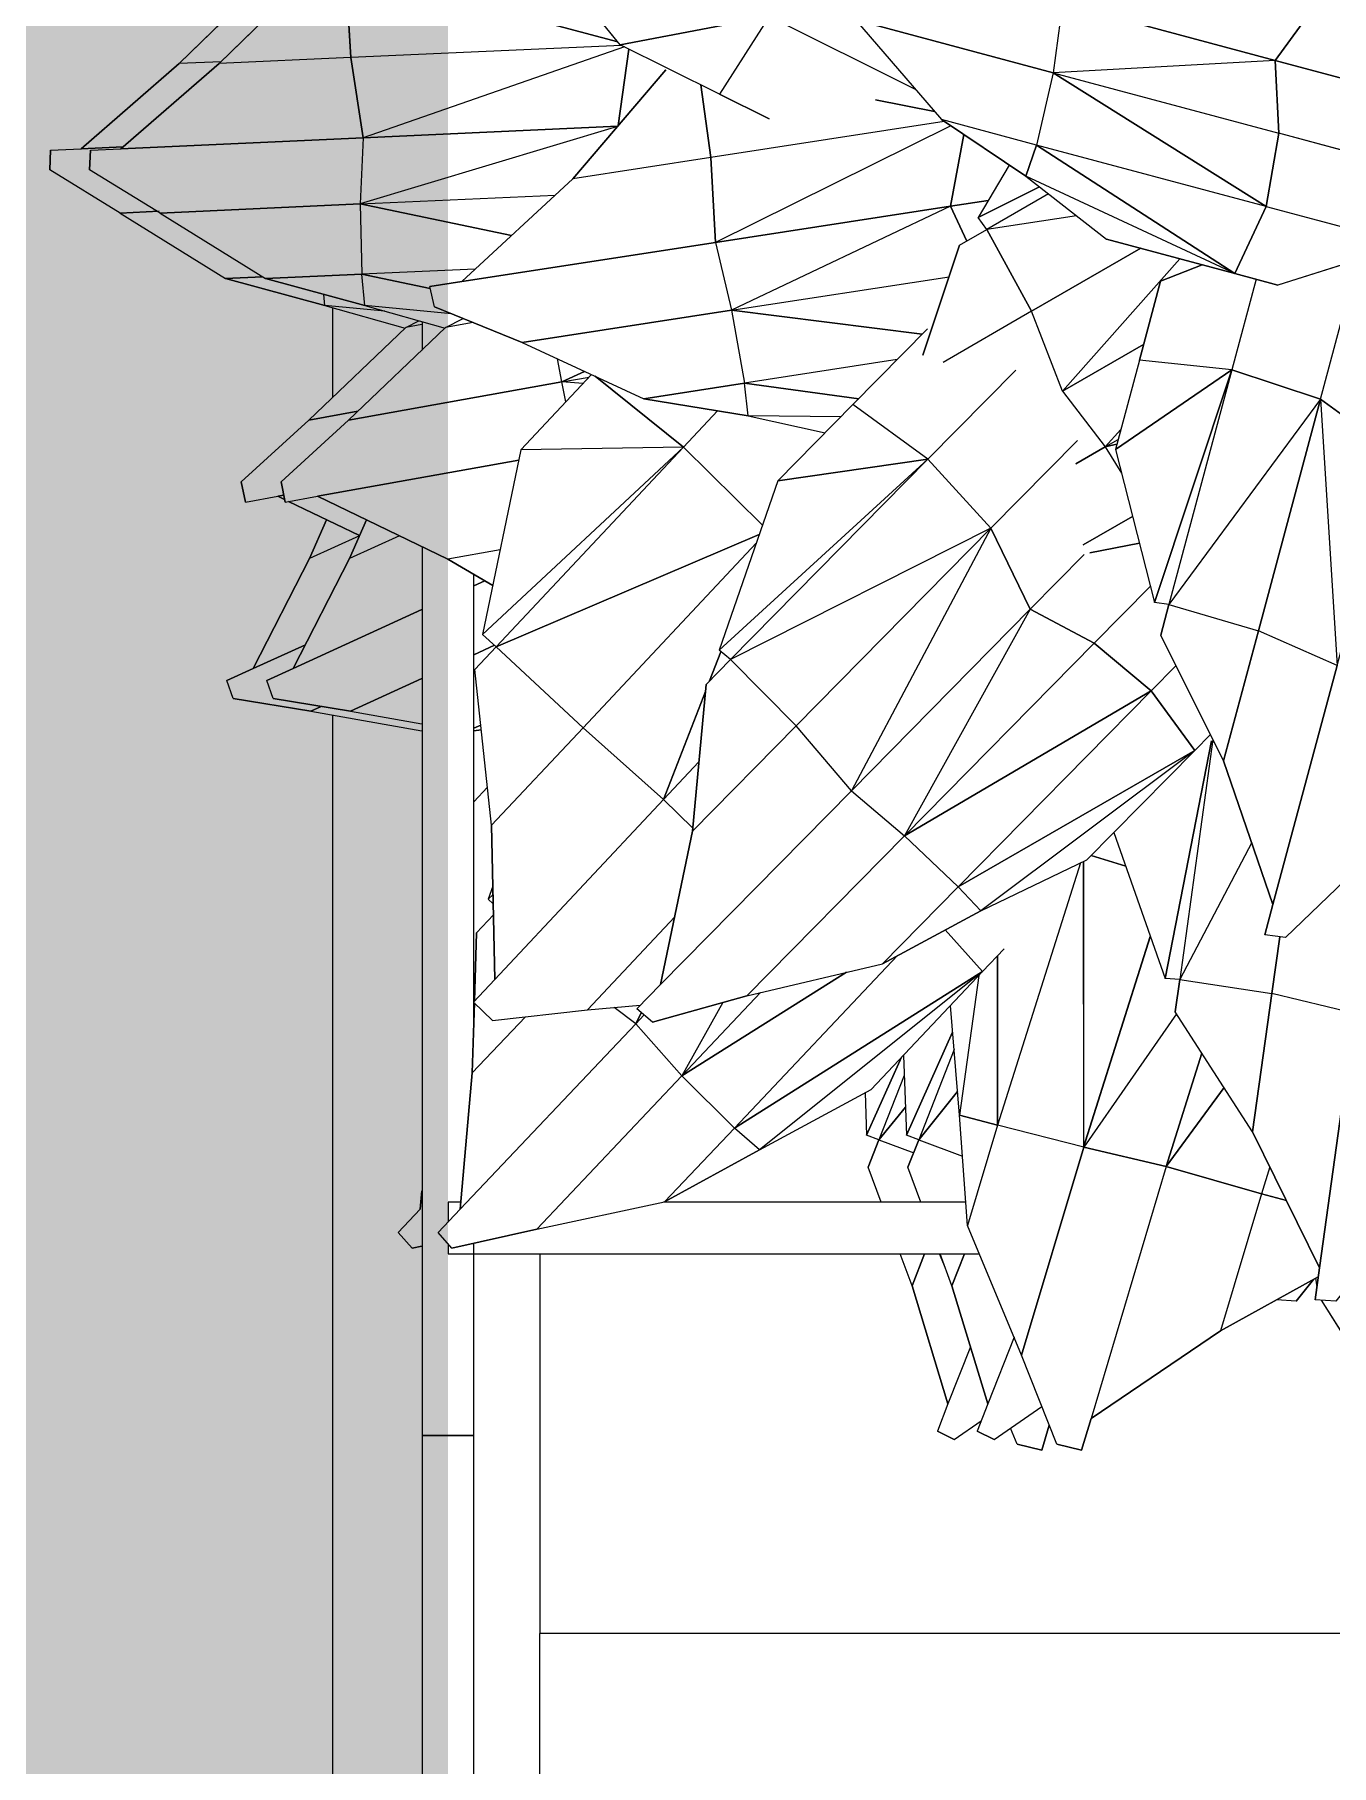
# Model space of a CAD drawing. Header units: inches. Extents: x 1 to 4284, y -575 to 745.
# Drawn here: x 1565.28 to 1577.79, y 167.71 to 184.41 of the extents above; entities that cross this region are included whole.
import ezdxf

# ---------------------------------------------------------------- set-up
doc = ezdxf.new("R2010")
doc.units = ezdxf.units.IN
doc.header["$MEASUREMENT"] = 0
for name, color, linetype, lineweight in [('8603 Westwood - 2nd Floor - suite 200 230_dwg', 8, 'Continuous', 9), ('A-DETL-GENF', 92, 'Continuous', 9), ('A-GLAZ-CURT', 52, 'Continuous', 9), ('A-GLAZ-EXST', 7, 'Continuous', 9), ('A-GLAZ-SILL-EXST', 7, 'Continuous', 9), ('I-WALL', 2, 'Continuous', 13), ('Plant-hosta', 7, 'Continuous', 9), ('Q-CASE', 31, 'Continuous', 9)]:
    doc.layers.add(name, color=color, linetype=linetype, lineweight=lineweight)

# ---------------------------------------------------------------- blocks, each defined once
blk = doc.blocks.new('8603 Westwood - 2nd Floor - suite 200 230_dwg-2280265-New Construction - Tel_Data_Elec Plan')
at = {"layer": 'A-GLAZ-EXST'}
blk.add_line((81.537, 715.862), (81.537, 743.953), dxfattribs=at)
at = {"layer": 'A-GLAZ-SILL-EXST'}
for p, q in [((79.537, 756.741), (79.537, 755.876)), ((79.537, 752.812), (79.537, 715.862))]:
    blk.add_line(p, q, dxfattribs=at)
blk = doc.blocks.new('BENCH _ PLANTER - BENCH _ PLANTER-2440482-New Construction - Tel_Data_Elec Plan')
at = {"layer": 'Q-CASE', "lineweight": 13}
for p, q in [((-600.528, 172.65), (-600.528, 168.989)), ((-600.528, 168.989), (-590.233, 168.989))]:
    blk.add_line(p, q, dxfattribs=at)
blk = doc.blocks.new('Untitled_dwg-V32-New Construction - Tel_Data_Elec Plan')
at = {"layer": 'Plant-hosta'}
for p, q in [((-4.584, 11.877), (-4.646, 11.72)), ((-4.584, 11.877), (-4.345, 11.933)), ((-4.345, 11.933), (-4.273, 11.692)), ((-1.649, 10.487), (-0.688, 12.014)), ((-5.189, 11.83), (-5.352, 11.749)), ((-5.25, 11.488), (-5.352, 11.749)), ((-5.189, 11.83), (-4.929, 11.651)), ((-5.25, 11.488), (-5.596, 10.349)), ((-5.596, 10.349), (-5.25, 11.488)), ((-5.033, 10.937), (-5.25, 11.488)), ((-1.892, 10.495), (-2.082, 10.484)), ((-1.892, 10.495), (-1.725, 10.288)), ((-1.705, 10.276), (-1.692, 10.359)), ((-1.705, 10.276), (-1.692, 10.359)), ((-5.596, 10.349), (-5.71, 10.041)), ((-5.596, 10.349), (-5.71, 10.041)), ((-5.596, 10.349), (-5.476, 10.041)), ((-5.476, 10.041), (-5.596, 10.349)), ((-5.284, 10.154), (-5.331, 10.041)), ((-5.284, 10.154), (-5.331, 10.041)), ((-10.419, 9.986), (-10.553, 9.835)), ((-10.419, 9.986), (-10.324, 9.965)), ((-10.34, 9.61), (-10.553, 9.835)), ((-10.34, 9.61), (-10.324, 9.431)), ((-10.324, 9.431), (-10.34, 9.61)), ((-5.895, 9.541), (-6.02, 9.203)), ((-5.895, 9.541), (-6.02, 9.203)), ((-5.916, 8.939), (-6.02, 9.203)), ((-5.916, 8.939), (-5.581, 9.064)), ((-6.05, 8.485), (-6.035, 8.894)), ((-5.916, 8.939), (-6.035, 8.894)), ((-5.916, 8.939), (-6.035, 8.894)), ((-5.697, 8.143), (-6.035, 8.894)), ((-5.661, 8.624), (-5.916, 8.939)), ((-5.673, 8.318), (-5.916, 8.939)), ((-5.916, 8.939), (-5.661, 8.624)), ((-5.673, 8.318), (-5.916, 8.939)), ((-9.824, 5.678), (-9.693, 5.539)), ((-9.693, 5.539), (-9.824, 5.678)), ((-11.397, 4.805), (-10.324, 4.993)), ((-11.397, 4.805), (-10.324, 4.993)), ((-12.145, 4.682), (-12.205, 4.51)), ((-12.145, 4.682), (-11.397, 4.805)), ((-11.397, 4.805), (-11.295, 4.759)), ((-11.295, 4.759), (-11.397, 4.805)), ((-11.951, 4.394), (-12.205, 4.51)), ((-11.951, 4.394), (-11.408, 3.333)), ((-11.449, 4.164), (-11.951, 4.394)), ((-11.408, 3.333), (-11.951, 4.394)), ((-11.244, 2.958), (-11.408, 3.333)), ((-10.928, 3.113), (-11.408, 3.333)), ((-11.611, 2.781), (-10.927, 3.111)), ((-10.927, 3.111), (-11.611, 2.781)), ((-12.028, 2.787), (-12.068, 2.591)), ((-12.028, 2.787), (-11.715, 2.731)), ((-11.715, 2.731), (-11.649, 2.763)), ((-11.649, 2.763), (-11.715, 2.731)), ((-11.658, 2.721), (-11.715, 2.731)), ((-11.416, 1.997), (-12.068, 2.591)), ((-11.416, 1.997), (-10.48, 1.104)), ((-11.416, 1.997), (-10.943, 1.912)), ((-11.416, 1.997), (-10.48, 1.104)), ((-11.26, 0.892), (-10.485, 1.109)), ((-11.26, 0.892), (-10.485, 1.109)), ((-10.48, 1.104), (-10.354, 1.038)), ((-10.324, 1.076), (-10.48, 1.104)), ((-11.26, 0.892), (-12.218, 0.632)), ((-11.26, 0.892), (-11.271, 0.785)), ((-10.681, 0.946), (-11.26, 0.892)), ((-13.234, -0.001), (-12.218, 0.632)), ((-13.234, -0.001), (-12.218, 0.632)), ((-12.218, 0.632), (-11.861, 0.615)), ((-13.234, -0.001), (-13.915, -0.416)), ((-13.234, -0.001), (-12.86, -0.018)), ((-13.907, -0.607), (-13.915, -0.416)), ((-13.907, -0.607), (-13.613, -0.621)), ((-13.613, -0.621), (-12.665, -1.442)), ((-13.207, -0.639), (-13.613, -0.621)), ((-11.745, -2.34), (-12.665, -1.442)), ((-12.262, -1.46), (-12.665, -1.442))]:
    blk.add_line(p, q, dxfattribs=at)
at = {"layer": 'Plant-hosta', "flags": 128}
for points in [[(-4.273, 11.692), (-4.345, 11.933), (-4.584, 11.877), (-4.646, 11.72)], [(-1.649, 10.487), (-0.688, 12.014), (-0.762, 11.286)], [(-5.033, 10.937), (-5.25, 11.488), (-5.352, 11.749), (-5.189, 11.83), (-4.929, 11.651)], [(-1.725, 10.288), (-1.892, 10.495), (-2.082, 10.484)], [(-10.324, 9.965), (-10.419, 9.986), (-10.553, 9.835), (-10.34, 9.61)], [(-6.02, 9.203), (-5.916, 8.939), (-5.581, 9.064)], [(-6.05, 8.485), (-6.035, 8.894), (-5.697, 8.143)], [(-11.397, 4.805), (-12.145, 4.682), (-12.205, 4.51), (-11.951, 4.394), (-11.449, 4.164)], [(-10.928, 3.113), (-11.408, 3.333), (-11.244, 2.958)], [(-10.943, 1.912), (-11.416, 1.997), (-12.068, 2.591), (-12.028, 2.787), (-11.715, 2.731), (-11.658, 2.721)], [(-10.324, 1.076), (-10.48, 1.104), (-10.354, 1.038)], [(-11.861, 0.615), (-12.218, 0.632), (-11.26, 0.892)], [(-10.681, 0.946), (-11.26, 0.892), (-11.271, 0.785)], [(-12.86, -0.018), (-13.234, -0.001), (-13.915, -0.416), (-13.907, -0.607), (-13.613, -0.621)], [(-12.665, -1.442), (-13.613, -0.621), (-13.207, -0.639)], [(-12.262, -1.46), (-12.665, -1.442), (-11.745, -2.34)]]:
    blk.add_lwpolyline(points, dxfattribs=at)
blk = doc.blocks.new('Untitled_dwg-V33-New Construction - Tel_Data_Elec Plan')
at = {"layer": 'Plant-hosta'}
for p, q in [((-4.584, 11.877), (-4.924, 11.017)), ((-4.584, 11.877), (-4.345, 11.933)), ((-4.345, 11.933), (-4.254, 11.627)), ((-5.189, 11.83), (-5.352, 11.749)), ((-5.25, 11.488), (-5.352, 11.749)), ((-5.189, 11.83), (-4.728, 11.512)), ((-4.254, 11.627), (-3.005, 10.782)), ((-3.529, 9.197), (-4.254, 11.627)), ((-3.005, 10.782), (-4.254, 11.627)), ((-5.25, 11.488), (-5.596, 10.349)), ((-5.596, 10.349), (-5.25, 11.488)), ((-4.997, 10.843), (-5.25, 11.488)), ((-4.924, 11.017), (-5.446, 9.766)), ((-4.924, 11.017), (-5.446, 9.766)), ((-4.325, 9.01), (-4.924, 11.017)), ((-2.063, 10.262), (-3.005, 10.782)), ((-2.611, 9.461), (-3.005, 10.782)), ((-1.892, 10.495), (-2.093, 10.484)), ((-2.051, 10.175), (-2.093, 10.484)), ((-5.596, 10.349), (-5.71, 10.041)), ((-5.596, 10.349), (-5.71, 10.041)), ((-5.596, 10.349), (-5.476, 10.041)), ((-5.476, 10.041), (-5.596, 10.349)), ((-2.051, 10.175), (-2.695, 8.862)), ((-2.695, 8.862), (-2.051, 10.175)), ((-1.71, 7.722), (-2.051, 10.175)), ((-10.419, 9.986), (-10.553, 9.835)), ((-10.419, 9.986), (-9.6, 9.802)), ((-10.34, 9.61), (-10.553, 9.835)), ((-9.6, 9.802), (-8.368, 9.539)), ((-9.6, 9.802), (-8.202, 8.324)), ((-9.6, 9.802), (-8.368, 9.539)), ((-5.446, 9.766), (-5.523, 8.702)), ((-5.158, 8.8), (-5.446, 9.766)), ((-10.34, 9.61), (-10.223, 8.295)), ((-8.646, 7.82), (-10.34, 9.61)), ((-10.223, 8.295), (-10.34, 9.61)), ((-7.453, 9.035), (-8.368, 9.539)), ((-8.368, 9.539), (-7.695, 8.827)), ((-5.895, 9.541), (-6.02, 9.203)), ((-5.895, 9.541), (-6.02, 9.203)), ((-2.611, 9.461), (-2.37, 9.524)), ((-3.529, 9.197), (-2.611, 9.461)), ((-2.611, 9.461), (-3.529, 9.197)), ((-2.529, 9.2), (-2.611, 9.461)), ((-2.529, 9.2), (-2.611, 9.461)), ((-5.916, 8.939), (-6.02, 9.203)), ((-3.529, 9.197), (-4.325, 9.01)), ((-4.325, 9.01), (-3.529, 9.197)), ((-2.97, 8.436), (-3.529, 9.197)), ((-3.529, 9.197), (-3.184, 8.105)), ((-3.184, 8.105), (-3.529, 9.197)), ((-3.529, 9.197), (-2.97, 8.436)), ((-7.453, 9.035), (-7.695, 8.827)), ((-7.453, 9.035), (-6.375, 8.453)), ((-5.3, 7.316), (-7.453, 9.035)), ((-7.453, 9.035), (-6.375, 8.453)), ((-5.916, 8.939), (-5.494, 9.097)), ((-6.064, 8.125), (-6.035, 8.894)), ((-5.916, 8.939), (-6.035, 8.894)), ((-5.916, 8.939), (-6.035, 8.894)), ((-5.589, 7.901), (-6.035, 8.894)), ((-5.541, 8.475), (-5.916, 8.939)), ((-5.575, 8.068), (-5.916, 8.939)), ((-5.916, 8.939), (-5.541, 8.475)), ((-5.575, 8.068), (-5.916, 8.939)), ((-4.325, 9.01), (-5.158, 8.8)), ((-4.325, 9.01), (-4.327, 6.255)), ((-3.429, 7.725), (-4.325, 9.01)), ((-4.325, 9.01), (-3.682, 6.978)), ((-3.429, 7.725), (-4.325, 9.01)), ((-2.695, 8.862), (-3.443, 7.705)), ((-2.695, 8.862), (-2.51, 7.529)), ((-8.202, 8.324), (-7.695, 8.827)), ((-6.121, 7.162), (-7.695, 8.827)), ((-5.3, 7.316), (-7.695, 8.827)), ((-6.121, 7.162), (-7.695, 8.827)), ((-7.695, 8.827), (-5.3, 7.316)), ((-5.523, 8.702), (-5.61, 7.644)), ((-5.158, 8.8), (-5.523, 8.702)), ((-5.523, 8.702), (-5.158, 8.8)), ((-5.338, 7.356), (-5.523, 8.702)), ((-5.338, 7.356), (-5.523, 8.702)), ((-4.357, 6.269), (-5.158, 8.8)), ((-5.157, 7.166), (-5.158, 8.8)), ((-4.357, 6.269), (-5.158, 8.8)), ((-5.3, 7.316), (-6.375, 8.453)), ((-6.375, 8.453), (-5.3, 7.316)), ((-10.202, 7.618), (-10.223, 8.295)), ((-9.71, 7.753), (-10.223, 8.295)), ((-8.646, 7.82), (-8.202, 8.324)), ((-8.646, 7.82), (-8.202, 8.324)), ((-7.805, 7.616), (-8.202, 8.324)), ((-8.202, 8.324), (-6.613, 7.323)), ((-8.202, 8.324), (-7.441, 7.519)), ((-6.613, 7.323), (-8.202, 8.324)), ((-8.202, 8.324), (-7.441, 7.519)), ((-10.027, 7.789), (-10.21, 7.611)), ((-10.027, 7.789), (-9.111, 7.685)), ((-9.111, 7.685), (-8.603, 7.64)), ((-9.111, 7.685), (-8.27, 6.788)), ((-9.111, 7.685), (-8.603, 7.64)), ((-8.646, 7.82), (-8.854, 7.662)), ((-8.646, 7.82), (-8.854, 7.662)), ((-8.593, 7.714), (-8.646, 7.82)), ((-8.567, 7.736), (-8.646, 7.82)), ((-8.484, 7.806), (-8.637, 7.676)), ((-8.484, 7.806), (-7.574, 7.551)), ((-3.399, 7.392), (-3.443, 7.705)), ((-3.443, 7.705), (-3.399, 7.392)), ((-1.71, 7.722), (-2.51, 7.529)), ((-10.005, 7.393), (-10.21, 7.611)), ((-10.182, 6.943), (-10.202, 7.603)), ((-10.202, 7.603), (-10.182, 6.943)), ((-8.406, 7.441), (-8.637, 7.676)), ((-7.574, 7.551), (-6.267, 7.241)), ((-7.574, 7.551), (-6.055, 6.008)), ((-7.574, 7.551), (-6.267, 7.241)), ((-3.399, 7.392), (-2.51, 7.529)), ((-2.434, 6.981), (-2.51, 7.529)), ((-2.51, 7.529), (-2.434, 6.981)), ((-10.005, 7.393), (-10.038, 5.906)), ((-10.038, 5.906), (-10.005, 7.393)), ((-8.378, 5.658), (-10.005, 7.393)), ((-8.406, 7.441), (-8.099, 5.963)), ((-6.566, 5.573), (-8.406, 7.441)), ((-8.099, 5.963), (-8.406, 7.441)), ((-4.033, 5.974), (-3.54, 7.385)), ((-3.399, 7.392), (-3.54, 7.385)), ((-3.399, 7.392), (-3.54, 7.385)), ((-3.092, 5.091), (-3.54, 7.385)), ((-2.704, 6.073), (-3.399, 7.392)), ((-3.078, 5.077), (-3.399, 7.392)), ((-2.704, 6.073), (-3.399, 7.392)), ((-3.078, 5.077), (-3.399, 7.392)), ((-5.318, 6.731), (-6.267, 7.241)), ((-6.267, 7.241), (-5.536, 6.498)), ((-5.66, 6.915), (-5.3, 7.316)), ((-5.3, 7.316), (-5.092, 7.096)), ((-10.182, 6.943), (-10.019, 6.77)), ((-10.182, 6.943), (-10.019, 6.77)), ((-2.377, 6.988), (-2.577, 6.962)), ((-2.499, 6.671), (-2.577, 6.962)), ((-2.377, 6.988), (-1.723, 6.359)), ((-5.318, 6.731), (-5.536, 6.498)), ((-5.318, 6.731), (-4.294, 6.239)), ((-3.254, 5.183), (-5.318, 6.731)), ((-5.318, 6.731), (-4.294, 6.239)), ((-10.021, 6.664), (-10.069, 6.618)), ((-10.021, 6.664), (-10.069, 6.618)), ((-10.025, 6.494), (-10.069, 6.618)), ((-10.023, 6.574), (-10.069, 6.618)), ((-2.499, 6.671), (-2.975, 5.283)), ((-2.975, 5.283), (-2.499, 6.671)), ((-1.881, 4.364), (-2.499, 6.671)), ((-6.055, 6.008), (-5.536, 6.498)), ((-6.055, 6.008), (-5.536, 6.498)), ((-3.675, 4.609), (-5.536, 6.498)), ((-3.254, 5.183), (-5.536, 6.498)), ((-5.536, 6.498), (-3.254, 5.183)), ((-3.254, 5.183), (-4.294, 6.239)), ((-3.919, 6.3), (-4.253, 6.197)), ((-4.253, 6.197), (-3.919, 6.3)), ((-10.038, 5.906), (-10.198, 4.404)), ((-10.038, 5.906), (-9.153, 4.964)), ((-8.378, 5.658), (-8.096, 5.933)), ((-7.966, 4.546), (-8.099, 5.963)), ((-7.099, 4.947), (-8.099, 5.963)), ((-8.099, 5.963), (-7.966, 4.546)), ((-6.566, 5.573), (-6.055, 6.008)), ((-4.842, 3.822), (-6.055, 6.008)), ((-6.055, 6.008), (-3.675, 4.609)), ((-6.055, 6.008), (-4.225, 4.15)), ((-3.675, 4.609), (-6.055, 6.008)), ((-6.055, 6.008), (-4.225, 4.15)), ((-8.378, 5.658), (-9.153, 4.964)), ((-9.153, 4.964), (-8.378, 5.658)), ((-7.973, 4.614), (-8.378, 5.658)), ((-8.036, 5.294), (-8.378, 5.658)), ((-8.036, 5.294), (-8.378, 5.658)), ((-6.566, 5.573), (-7.099, 4.947)), ((-5.22, 3.04), (-6.566, 5.573)), ((-4.842, 3.822), (-6.566, 5.573)), ((-5.22, 3.04), (-6.566, 5.573)), ((-3.675, 4.609), (-3.254, 5.183)), ((-2.975, 5.283), (-3.581, 4.07)), ((-2.975, 5.283), (-3.581, 4.07)), ((-3.102, 5.029), (-3.254, 5.183)), ((-3.102, 5.029), (-3.254, 5.183)), ((-2.975, 5.283), (-2.639, 4.029)), ((-11.397, 4.805), (-10.708, 4.926)), ((-11.397, 4.805), (-10.708, 4.926)), ((-10.136, 4.984), (-10.208, 4.993)), ((-10.208, 4.993), (-10.136, 4.984)), ((-10.208, 4.969), (-10.141, 4.939)), ((-10.141, 4.939), (-10.208, 4.969)), ((-9.991, 4.183), (-9.153, 4.964)), ((-7.483, 3.183), (-9.153, 4.964)), ((-7.483, 3.183), (-9.153, 4.964)), ((-7.099, 4.947), (-7.732, 4.307)), ((-5.22, 3.04), (-7.099, 4.947)), ((-12.145, 4.682), (-12.205, 4.51)), ((-12.145, 4.682), (-11.397, 4.805)), ((-11.397, 4.805), (-10.708, 4.49)), ((-10.708, 4.49), (-11.397, 4.805)), ((-11.951, 4.394), (-12.205, 4.51)), ((-7.966, 4.546), (-7.732, 4.307)), ((-7.824, 4.231), (-7.933, 4.511)), ((-7.933, 4.511), (-7.824, 4.231)), ((-3.675, 4.609), (-4.225, 4.15)), ((-3.675, 4.609), (-3.434, 4.365)), ((-3.675, 4.609), (-3.434, 4.365)), ((-11.951, 4.394), (-11.408, 3.333)), ((-10.708, 3.825), (-11.951, 4.394)), ((-11.408, 3.333), (-11.951, 4.394)), ((-9.991, 4.183), (-10.198, 4.404)), ((-10.198, 4.404), (-9.991, 4.183)), ((-1.881, 4.364), (-2.639, 4.029)), ((-2.04, 1.794), (-1.881, 4.364)), ((-10.208, 4.261), (-10.007, 4.169)), ((-10.007, 4.169), (-10.208, 4.261)), ((-9.991, 4.183), (-10.125, 4.065)), ((-9.991, 4.183), (-10.125, 4.065)), ((-7.454, 3.099), (-9.991, 4.183)), ((-8.184, 2.257), (-9.991, 4.183)), ((-9.991, 4.183), (-7.454, 3.099)), ((-7.732, 4.307), (-7.841, 4.217)), ((-7.276, 2.582), (-7.841, 4.217)), ((-5.827, 2.373), (-7.841, 4.217)), ((-5.22, 3.04), (-7.732, 4.307)), ((-5.827, 2.373), (-7.732, 4.307)), ((-5.22, 3.04), (-7.732, 4.307)), ((-9.754, 2.285), (-10.125, 4.065)), ((-8.184, 2.257), (-10.125, 4.065)), ((-4.842, 3.822), (-4.225, 4.15)), ((-3.682, 3.599), (-4.225, 4.15)), ((-3.503, 3.776), (-3.581, 4.07)), ((-3.503, 3.776), (-2.639, 4.029)), ((-2.04, 1.794), (-2.639, 4.029)), ((-5.22, 3.04), (-4.842, 3.822)), ((-4.842, 3.822), (-4.32, 3.293)), ((-4.32, 3.293), (-4.842, 3.822)), ((-4.019, 2.281), (-3.643, 3.755)), ((-3.503, 3.776), (-3.643, 3.755)), ((-3.503, 3.776), (-3.643, 3.755)), ((-2.896, 1.511), (-3.643, 3.755)), ((-2.04, 1.794), (-3.503, 3.776)), ((-2.896, 1.511), (-3.503, 3.776)), ((-10.026, 3.591), (-10.458, 3.337)), ((-10.458, 3.337), (-10.026, 3.591)), ((-10.101, 3.547), (-10.208, 3.596)), ((-10.208, 3.596), (-10.101, 3.547)), ((-11.715, 2.731), (-10.458, 3.337)), ((-11.244, 2.958), (-11.408, 3.333)), ((-10.925, 3.112), (-11.408, 3.333)), ((-9.955, 3.247), (-10.458, 3.337)), ((-4.329, 3.201), (-3.854, 2.927)), ((-3.854, 2.927), (-4.329, 3.201)), ((-3.788, 3.185), (-4.265, 3.278)), ((-4.265, 3.278), (-3.788, 3.185)), ((-7.424, 3.011), (-8.184, 2.257)), ((-8.184, 2.257), (-7.424, 3.011)), ((-5.22, 3.04), (-5.827, 2.373)), ((-5.22, 3.04), (-4.385, 2.192)), ((-12.028, 2.787), (-12.068, 2.591)), ((-12.028, 2.787), (-11.715, 2.731)), ((-9.775, 2.383), (-11.715, 2.731)), ((-11.416, 1.997), (-12.068, 2.591)), ((-6.551, 1.846), (-7.276, 2.582)), ((-5.827, 2.373), (-7.276, 2.582)), ((-4.119, 2.256), (-3.961, 2.508)), ((-4.119, 2.256), (-3.961, 2.508)), ((-5.827, 2.373), (-6.551, 1.846)), ((-4.981, 1.515), (-5.827, 2.373)), ((-4.981, 1.515), (-5.827, 2.373)), ((-4.402, 2.419), (-4.119, 2.256)), ((-4.119, 2.256), (-4.402, 2.419)), ((-9.072, 1.557), (-9.754, 2.285)), ((-8.184, 2.257), (-9.754, 2.285)), ((-8.184, 2.257), (-9.036, 1.574)), ((-9.036, 1.574), (-8.184, 2.257)), ((-7.857, 1.908), (-8.184, 2.257)), ((-4.529, 1.719), (-4.119, 2.256)), ((-4.529, 1.719), (-4.119, 2.256)), ((-3.967, 2.086), (-4.119, 2.256)), ((-4.119, 2.256), (-4.005, 2.23)), ((-4.119, 2.256), (-3.993, 2.183)), ((-3.967, 2.086), (-4.119, 2.256)), ((-3.788, 1.42), (-4.019, 2.281)), ((-2.896, 1.511), (-4.019, 2.281)), ((-2.04, 1.794), (-1.331, 2.312)), ((-7.561, 1.957), (-6.819, 2.119)), ((-11.416, 1.997), (-10.48, 1.104)), ((-11.416, 1.997), (-9.36, 1.629)), ((-11.416, 1.997), (-10.48, 1.104)), ((-7.561, 1.957), (-8.568, 1.79)), ((-7.561, 1.957), (-7.596, 1.64)), ((-6.666, 1.964), (-7.561, 1.957)), ((-5.833, 1.117), (-6.551, 1.846)), ((-9.742, 1.249), (-8.568, 1.79)), ((-9.742, 1.249), (-8.568, 1.79)), ((-9.32, 1.822), (-9.36, 1.629)), ((-8.568, 1.79), (-7.596, 1.64)), ((-6.495, 1.79), (-7.596, 1.64)), ((-7.596, 1.64), (-6.495, 1.79)), ((-4.529, 1.719), (-4.827, 0.947)), ((-4.529, 1.719), (-4.827, 0.947)), ((-3.398, 0.44), (-4.529, 1.719)), ((-3.748, 1.269), (-4.529, 1.719)), ((-3.398, 0.44), (-4.529, 1.719)), ((-4.529, 1.719), (-3.748, 1.269)), ((-2.04, 1.794), (-2.896, 1.511)), ((-2.04, 1.794), (-1.68, 0.451)), ((-2.04, 1.794), (-1.68, 0.451)), ((-9.36, 1.629), (-9.401, 1.406)), ((-9.154, 1.645), (-9.36, 1.629)), ((-9.154, 1.645), (-9.36, 1.629)), ((-9.36, 1.629), (-9.094, 1.581)), ((-9.36, 1.629), (-9.139, 1.527)), ((-7.721, 0.937), (-7.596, 1.64)), ((-6.124, 1.413), (-7.596, 1.64)), ((-6.124, 1.413), (-7.596, 1.64)), ((-2.896, 1.511), (-3.788, 1.42)), ((-2.896, 1.511), (-3.788, 1.42)), ((-2.662, 0.638), (-2.896, 1.511)), ((-2.662, 0.638), (-2.896, 1.511)), ((-5.523, 0.309), (-5.877, 1.371)), ((-5.877, 1.371), (-5.523, 0.309)), ((-4.827, 0.947), (-5.681, 1.44)), ((-3.583, 0.655), (-3.788, 1.42)), ((-10.586, 0.904), (-9.742, 1.249)), ((-9.742, 1.249), (-7.721, 0.937)), ((-7.721, 0.937), (-9.742, 1.249)), ((-7.721, 0.937), (-5.884, 1.169)), ((-11.26, 0.892), (-10.485, 1.109)), ((-11.26, 0.892), (-10.485, 1.109)), ((-10.48, 1.104), (-10.312, 1.016)), ((-10.213, 1.056), (-10.48, 1.104)), ((-11.26, 0.892), (-12.218, 0.632)), ((-11.26, 0.892), (-11.289, 0.589)), ((-10.423, 0.971), (-11.26, 0.892)), ((-10.586, 0.904), (-10.633, 0.709)), ((-7.877, 0.284), (-7.721, 0.937)), ((-5.61, -0.066), (-7.721, 0.937)), ((-7.721, 0.937), (-5.624, 0.614)), ((-4.827, 0.947), (-5.259, 0.157)), ((-3.775, 0.339), (-4.827, 0.947)), ((-4.827, 0.947), (-3.775, 0.339)), ((-10.628, 0.727), (-11.289, 0.589)), ((-11.289, 0.589), (-10.628, 0.727)), ((-10.325, 0.661), (-10.633, 0.709)), ((-2.866, 0.583), (-2.452, 0.694)), ((-1.202, 0.301), (-2.452, 0.694)), ((-13.234, -0.001), (-12.218, 0.632)), ((-13.234, -0.001), (-12.218, 0.632)), ((-12.218, 0.632), (-11.289, 0.589)), ((-11.303, -0.089), (-11.289, 0.589)), ((-11.303, -0.089), (-11.289, 0.589)), ((-10.194, 0.54), (-11.289, 0.589)), ((-10.194, 0.54), (-11.289, 0.589)), ((-10.325, 0.661), (-9.252, -0.332)), ((-7.877, 0.284), (-10.325, 0.661)), ((-9.252, -0.332), (-10.325, 0.661)), ((-2.866, 0.583), (-4.884, -0.355)), ((-2.866, 0.583), (-4.78, -0.657)), ((-4.78, -0.657), (-2.866, 0.583)), ((-2.866, 0.583), (-4.104, 0.251)), ((-4.104, 0.251), (-2.866, 0.583)), ((-3.181, 0.498), (-3.583, 0.655)), ((-2.566, -0.064), (-2.866, 0.583)), ((-11.303, -0.089), (-9.844, 0.216)), ((-9.844, 0.216), (-11.303, -0.089)), ((-7.877, 0.284), (-7.922, -0.538)), ((-7.922, -0.538), (-7.877, 0.284)), ((-5.606, -0.842), (-7.877, 0.284)), ((-5.61, -0.066), (-7.877, 0.284)), ((-5.61, -0.066), (-5.453, 0.269)), ((-5.453, 0.269), (-5.61, -0.066)), ((-5.523, 0.309), (-5.259, 0.157)), ((-4.884, -0.355), (-4.104, 0.251)), ((-2.566, -0.064), (-1.202, 0.301)), ((-5.259, 0.157), (-5.343, 0.043)), ((-5.259, 0.157), (-5.343, 0.043)), ((-5.043, -0.462), (-5.343, 0.043)), ((-4.752, -0.253), (-5.343, 0.043)), ((-4.666, -0.186), (-5.259, 0.157)), ((-4.393, 0.026), (-5.259, 0.157)), ((-4.393, 0.026), (-5.259, 0.157)), ((-4.666, -0.186), (-5.259, 0.157)), ((-13.234, -0.001), (-13.915, -0.416)), ((-13.234, -0.001), (-11.303, -0.089)), ((-8.822, -0.836), (-11.303, -0.089)), ((-11.274, -0.727), (-11.303, -0.089)), ((-11.303, -0.089), (-9.423, -0.174)), ((-11.303, -0.089), (-9.423, -0.174)), ((-8.822, -0.836), (-11.303, -0.089)), ((-5.481, -0.757), (-5.61, -0.066)), ((-5.61, -0.066), (-5.245, -0.122)), ((-5.245, -0.122), (-5.61, -0.066)), ((-2.566, -0.064), (-4.78, -0.657)), ((-2.566, -0.064), (-4.78, -0.657)), ((-4.62, -1.353), (-2.566, -0.064)), ((-2.566, -0.064), (-4.62, -1.353)), ((-2.566, -0.064), (-2.443, -0.77)), ((-8.357, -1.381), (-9.252, -0.332)), ((-7.922, -0.538), (-9.252, -0.332)), ((-9.252, -0.332), (-8.357, -1.381)), ((-13.907, -0.607), (-13.915, -0.416)), ((-4.884, -0.355), (-5.697, -0.903)), ((-4.78, -0.657), (-4.884, -0.355)), ((-1.078, -0.405), (-2.443, -0.77)), ((-13.907, -0.607), (-13.613, -0.621)), ((-13.613, -0.621), (-12.665, -1.442)), ((-11.274, -0.727), (-13.613, -0.621)), ((-7.922, -0.538), (-8.019, -1.237)), ((-5.67, -0.885), (-7.922, -0.538)), ((-5.67, -0.885), (-7.922, -0.538)), ((-4.78, -0.657), (-5.697, -0.903)), ((-4.62, -1.353), (-4.78, -0.657)), ((-4.62, -1.353), (-4.78, -0.657)), ((-11.274, -0.727), (-11.394, -1.5)), ((-8.756, -1.605), (-11.274, -0.727)), ((-8.82, -0.838), (-11.274, -0.727)), ((-4.62, -1.353), (-2.443, -0.77)), ((-4.62, -1.353), (-2.443, -0.77)), ((-2.478, -1.473), (-2.443, -0.77)), ((-2.443, -0.77), (-2.478, -1.473)), ((-8.714, -1.583), (-8.814, -0.845)), ((-8.814, -0.845), (-8.714, -1.583)), ((-7.358, -0.908), (-7.838, -1.147)), ((-7.838, -1.147), (-7.358, -0.908)), ((-6.525, -1.864), (-5.697, -0.903)), ((-6.525, -1.864), (-5.697, -0.903)), ((-5.763, -0.98), (-6.333, -1.092)), ((-6.333, -1.092), (-5.763, -0.98)), ((-7.838, -1.147), (-8.797, -1.625)), ((-7.359, -1.898), (-7.838, -1.147)), ((-7.359, -1.898), (-7.838, -1.147)), ((-2.478, -1.473), (-1.031, -1.085)), ((-5.948, -1.194), (-7.359, -1.898)), ((-5.948, -1.194), (-7.359, -1.898)), ((-11.745, -2.34), (-12.665, -1.442)), ((-11.394, -1.5), (-12.665, -1.442)), ((-11.394, -1.5), (-11.447, -2.353)), ((-8.783, -1.618), (-11.394, -1.5)), ((-8.783, -1.618), (-11.394, -1.5)), ((-6.525, -1.864), (-4.62, -1.353)), ((-4.62, -1.353), (-6.525, -1.864)), ((-2.478, -1.473), (-4.62, -1.353)), ((-4.53, -2.023), (-4.62, -1.353)), ((-4.53, -2.023), (-4.62, -1.353)), ((-2.478, -1.473), (-4.62, -1.353)), ((-2.478, -1.473), (-4.53, -2.023)), ((-1.96, -2.181), (-2.478, -1.473)), ((-2.478, -1.473), (-1.96, -2.181)), ((-8.818, -1.651), (-11.447, -2.353)), ((-11.447, -2.353), (-8.818, -1.651)), ((-8.797, -1.625), (-9.942, -3.028)), ((-7.359, -1.898), (-8.797, -1.625))]:
    blk.add_line(p, q, dxfattribs=at)
at = {"layer": 'Plant-hosta', "flags": 128}
for points in [[(-3.529, 9.197), (-4.254, 11.627), (-4.345, 11.933), (-4.584, 11.877), (-4.924, 11.017), (-4.325, 9.01)], [(-4.997, 10.843), (-5.25, 11.488), (-5.352, 11.749), (-5.189, 11.83), (-4.728, 11.512)], [(-2.37, 9.524), (-2.611, 9.461), (-3.005, 10.782), (-2.063, 10.262)], [(-1.039, 7.759), (-1.32, 9.785), (-1.892, 10.495), (-2.093, 10.484), (-2.051, 10.175), (-1.71, 7.722), (-2.51, 7.529)], [(-8.202, 8.324), (-9.6, 9.802), (-10.419, 9.986), (-10.553, 9.835), (-10.34, 9.61), (-8.646, 7.82)], [(-5.158, 8.8), (-5.446, 9.766), (-5.523, 8.702), (-5.61, 7.644)], [(-7.695, 8.827), (-8.368, 9.539), (-7.453, 9.035)], [(-6.02, 9.203), (-5.916, 8.939), (-5.494, 9.097)], [(-5.3, 7.316), (-7.453, 9.035), (-7.695, 8.827)], [(-6.064, 8.125), (-6.035, 8.894), (-5.589, 7.901)], [(-4.325, 9.01), (-5.158, 8.8), (-5.158, 7.167)], [(-4.327, 6.255), (-4.327, 9.01), (-3.683, 6.978)], [(-3.399, 7.392), (-2.51, 7.529), (-2.695, 8.862), (-3.443, 7.705)], [(-7.805, 7.616), (-8.202, 8.324), (-7.695, 8.827)], [(-9.71, 7.753), (-10.223, 8.295), (-10.202, 7.618)], [(-8.378, 5.658), (-10.005, 7.393), (-10.21, 7.611), (-10.027, 7.789), (-9.111, 7.685), (-8.27, 6.788)], [(-8.567, 7.736), (-8.646, 7.82), (-8.593, 7.714)], [(-6.566, 5.573), (-6.055, 6.008), (-7.574, 7.551), (-8.484, 7.806), (-8.637, 7.676), (-8.406, 7.441), (-6.566, 5.573), (-7.099, 4.947), (-5.22, 3.04)], [(-4.033, 5.974), (-3.54, 7.385), (-3.092, 5.091)], [(-4.294, 6.239), (-3.254, 5.183), (-5.318, 6.731), (-5.536, 6.498), (-6.267, 7.241), (-5.318, 6.731)], [(-5.092, 7.096), (-5.3, 7.316), (-5.66, 6.915)], [(-1.212, 4.454), (-1.723, 6.359), (-2.377, 6.988), (-2.577, 6.962), (-2.499, 6.671), (-1.881, 4.364), (-2.639, 4.029)], [(-10.025, 6.494), (-10.069, 6.618), (-10.023, 6.574)], [(-3.254, 5.183), (-3.675, 4.609), (-5.536, 6.498)], [(-9.991, 4.183), (-9.153, 4.964), (-10.038, 5.906), (-10.198, 4.404)], [(-8.096, 5.933), (-8.378, 5.658), (-7.973, 4.614)], [(-7.966, 4.546), (-7.732, 4.307), (-7.099, 4.947), (-8.099, 5.963)], [(-4.225, 4.15), (-4.842, 3.822), (-6.055, 6.008)], [(-6.566, 5.573), (-4.842, 3.822), (-5.22, 3.04)], [(-3.581, 4.07), (-3.503, 3.776), (-2.639, 4.029), (-2.975, 5.283)], [(-11.397, 4.805), (-12.145, 4.682), (-12.205, 4.51), (-11.951, 4.394), (-10.708, 3.825)], [(-3.682, 3.599), (-4.225, 4.15), (-3.675, 4.609)], [(-2.639, 4.029), (-2.04, 1.794), (-1.881, 4.364), (-1.331, 2.312), (-2.04, 1.794), (-3.503, 3.776)], [(-9.754, 2.285), (-10.125, 4.065), (-8.184, 2.257), (-9.991, 4.183)], [(-7.276, 2.582), (-7.841, 4.217), (-5.827, 2.373), (-7.732, 4.307), (-7.841, 4.217)], [(-4.019, 2.281), (-3.643, 3.755), (-2.896, 1.511), (-3.503, 3.776)], [(-9.955, 3.247), (-10.458, 3.337), (-11.715, 2.731)], [(-10.925, 3.112), (-11.408, 3.333), (-11.244, 2.958)], [(-6.551, 1.846), (-7.276, 2.582), (-5.827, 2.373), (-5.22, 3.04), (-4.385, 2.192)], [(-9.36, 1.629), (-11.416, 1.997), (-12.068, 2.591), (-12.028, 2.787), (-11.715, 2.731), (-9.775, 2.383)], [(-5.827, 2.373), (-6.551, 1.846), (-5.833, 1.117)], [(-7.857, 1.908), (-8.184, 2.257), (-9.754, 2.285), (-9.072, 1.557)], [(-4.005, 2.23), (-4.119, 2.256), (-3.993, 2.183)], [(-3.788, 1.42), (-4.019, 2.281), (-2.896, 1.511), (-2.04, 1.794)], [(-7.596, 1.64), (-8.568, 1.79), (-7.561, 1.957), (-6.819, 2.119)], [(-6.666, 1.964), (-7.561, 1.957), (-7.596, 1.64)], [(-9.32, 1.822), (-9.36, 1.629), (-9.094, 1.581)], [(-9.139, 1.527), (-9.36, 1.629), (-9.401, 1.406)], [(-5.61, -0.066), (-7.721, 0.937), (-7.596, 1.64)], [(-5.523, 0.309), (-5.259, 0.157), (-4.827, 0.947), (-5.681, 1.44)], [(-3.788, 1.42), (-3.583, 0.655), (-3.181, 0.498)], [(-9.742, 1.249), (-10.586, 0.904), (-10.633, 0.709), (-10.325, 0.661), (-7.877, 0.284)], [(-5.884, 1.169), (-7.721, 0.937), (-5.624, 0.614)], [(-10.213, 1.056), (-10.48, 1.104), (-10.312, 1.016)], [(-11.289, 0.589), (-12.218, 0.632), (-11.26, 0.892)], [(-10.423, 0.971), (-11.26, 0.892), (-11.289, 0.589)], [(-5.606, -0.842), (-7.877, 0.284), (-7.721, 0.937)], [(-1.202, 0.301), (-2.452, 0.694), (-2.866, 0.583), (-2.566, -0.064)], [(-2.866, 0.583), (-4.884, -0.355), (-4.78, -0.657), (-5.697, -0.903), (-4.884, -0.355), (-4.104, 0.251)], [(-7.877, 0.284), (-5.61, -0.066), (-5.481, -0.757)], [(-1.078, -0.405), (-2.443, -0.77), (-2.566, -0.064), (-1.202, 0.301), (-1.078, -0.405), (-1.019, -0.85), (-1.031, -1.085), (-2.478, -1.473)], [(-5.043, -0.462), (-5.343, 0.043), (-4.752, -0.253)], [(-11.394, -1.5), (-11.274, -0.727), (-11.303, -0.089), (-13.234, -0.001), (-13.915, -0.416), (-13.907, -0.607), (-13.613, -0.621)], [(-8.019, -1.237), (-7.922, -0.538), (-9.252, -0.332)], [(-12.665, -1.442), (-13.613, -0.621), (-11.274, -0.727)], [(-8.756, -1.605), (-11.274, -0.727), (-8.82, -0.838)], [(-7.838, -1.147), (-8.797, -1.625), (-7.359, -1.898), (-7.103, -2.465)], [(-11.447, -2.353), (-11.394, -1.5), (-12.665, -1.442), (-11.745, -2.34)], [(-4.195, -2.78), (-1.96, -2.181), (-4.53, -2.023), (-2.478, -1.473)], [(-8.797, -1.625), (-9.942, -3.028), (-7.359, -1.898), (-9.874, -3.152)]]:
    blk.add_lwpolyline(points, dxfattribs=at)
blk = doc.blocks.new('System Panel - Glazed-2449228-New Construction - Tel_Data_Elec Plan')
at = {"layer": 'A-GLAZ-CURT', "color": 250, "lineweight": 20}
for p, q in [((14.569, 0.25), (10.262, 0.25)), ((18.569, 0.25), (16.716, 0.25)), ((18.569, -0.25), (18.569, 0.25)), ((7.824, -0.25), (8.099, -0.25)), ((9.994, -0.25), (18.569, -0.25))]:
    blk.add_line(p, q, dxfattribs=at)
blk = doc.blocks.new('System Panel - Glazed-2474526-New Construction - Tel_Data_Elec Plan')
at = {"layer": 'A-GLAZ-CURT', "color": 250, "lineweight": 20}
for p, q in [((149.931, 0.25), (-149.931, 0.25)), ((-149.931, 0.25), (-149.931, -0.25)), ((-149.931, -0.25), (149.931, -0.25))]:
    blk.add_line(p, q, dxfattribs=at)

msp = doc.modelspace()

# ---------------------------------------------------------------- hatches: boundary and pattern name
at = {"layer": 'A-DETL-GENF'}
h = msp.add_hatch(color=9, dxfattribs=at)
h.paths.add_polyline_path([(2670.247, -574.972), (3351.872, -574.972), (3145.372, 47.269), (3150.762, 47.511), (3156.109, 48.235), (3161.369, 49.436), (3166.5, 51.103), (3171.461, 53.224), (3176.212, 55.781), (3180.715, 58.753), (3184.934, 62.117), (3188.833, 65.845), (3192.383, 69.909), (3195.555, 74.274), (3198.322, 78.905), (3200.663, 83.766), (3202.559, 88.818), (3203.994, 94.019), (3204.957, 99.327), (3205.441, 104.701), (3205.441, 110.096), (3204.957, 115.47), (3203.994, 120.779), (3202.559, 125.98), (3200.663, 131.031), (3198.322, 135.892), (3195.555, 140.524), (3192.383, 144.889), (3188.833, 148.952), (3184.934, 152.681), (3180.715, 156.045), (3176.212, 159.017), (3171.461, 161.574), (3166.5, 163.694), (3161.369, 165.362), (3156.109, 166.562), (3150.762, 167.286), (3145.372, 167.528), (3104.372, 167.528), (3114.37, 137.535), (2849.747, 137.535), (2849.747, 134.035), (2536.591, 134.035), (2536.591, 137.535), (2500.591, 137.535), (2500.591, 134.035), (2487.747, 134.035), (2487.747, 137.535), (2485.747, 137.535), (2485.747, 134.035), (2035.997, 134.035), (2035.997, 137.535), (1569.272, 137.535), (1569.272, 230.673), (1348.301, 230.673), (1303.257, 366.223), (1301.22, 372.864), (1299.171, 381.221), (1297.604, 389.682), (1296.522, 398.219), (1295.931, 406.803), (1295.831, 415.408), (1296.224, 424.004), (1297.107, 432.563), (1298.478, 441.058), (1300.333, 449.461), (1302.665, 457.743), (1305.467, 465.879), (1308.729, 473.842), (1312.441, 481.605), (1316.592, 489.143), (1321.166, 496.431), (1326.149, 503.446), (1331.526, 510.164), (1337.618, 516.902), (1343.386, 522.625), (1349.831, 528.327), (1356.591, 533.65), (1363.645, 538.579), (1370.969, 543.096), (1378.539, 547.187), (1386.33, 550.838), (1394.318, 554.038), (1402.476, 556.777), (1410.777, 559.044), (1419.193, 560.833), (1427.699, 562.137), (1436.265, 562.954), (1444.9, 563.279), (1472.457, 563.279), (1431.872, 685.035), (1068.624, 685.035), (1256.374, 121.785), (1403.247, 121.785), (1403.247, 13.035), (1292.622, 13.035), (1287.244, 12.794), (1281.909, 12.071), (1276.66, 10.873), (1271.539, 9.209), (1266.589, 7.093), (1261.848, 4.542), (1257.355, 1.576), (1253.146, -1.781), (1249.254, -5.501), (1245.712, -9.555), (1242.548, -13.911), (1239.786, -18.533), (1237.45, -23.383), (1235.559, -28.424), (1234.126, -33.614), (1233.165, -38.911), (1232.682, -44.273), (1232.682, -49.657), (1233.165, -55.019), (1234.126, -60.316), (1235.559, -65.506), (1237.45, -70.546), (1239.786, -75.397), (1242.548, -80.019), (1245.712, -84.374), (1249.254, -88.429), (1253.146, -92.149), (1257.355, -95.506), (1261.848, -98.472), (1266.589, -101.023), (1271.539, -103.139), (1276.66, -104.803), (1281.909, -106.001), (1287.244, -106.723), (1292.622, -106.965), (1406.747, -106.965), (1406.747, -214.965), (1368.622, -214.965), (1488.624, -574.972), (2230.177, -574.972)], flags=0)
h.paths.add_polyline_path([(1985.622, 126.535), (1982.122, 126.535), (1982.122, 134.035), (1985.622, 134.035)], flags=0)

# ---------------------------------------------------------------- linework, layer by layer
at = {"layer": 'I-WALL', "color": 250, "lineweight": 20}
for p, q in [((1569.396, 173.148), (1569.272, 173.148)), ((1569.272, 173.148), (1569.272, 172.954)), ((1574.267, 173.148), (1571.35, 173.148)), ((1569.272, 172.746), (1569.272, 172.648)), ((1569.272, 172.648), (1574.398, 172.648))]:
    msp.add_line(p, q, dxfattribs=at)

# ---------------------------------------------------------------- block references
at = {"layer": '8603 Westwood - 2nd Floor - suite 200 230_dwg', "color": 7}
msp.add_blockref('8603 Westwood - 2nd Floor - suite 200 230_dwg-2280265-New Construction - Tel_Data_Elec Plan', (1488.622, -574.965), dxfattribs=at)
at = {"layer": 'A-GLAZ-CURT', "rotation": 269.9999999999999}
for name, p in [('System Panel - Glazed-2449228-New Construction - Tel_Data_Elec Plan', (1569.272, 189.466)), ('System Panel - Glazed-2474526-New Construction - Tel_Data_Elec Plan', (1569.272, 20.966))]:
    msp.add_blockref(name, p, dxfattribs=at)
at = {"layer": 'Plant-hosta', "extrusion": (0, 0, -1), "zscale": -1, "rotation": 180}
for name, p in [('Untitled_dwg-V32-New Construction - Tel_Data_Elec Plan', (-1579.345, 182.689)), ('Untitled_dwg-V33-New Construction - Tel_Data_Elec Plan', (-1579.729, 182.689))]:
    msp.add_blockref(name, p, dxfattribs=at)
at = {"layer": 'Q-CASE', "lineweight": 13}
msp.add_blockref('BENCH _ PLANTER - BENCH _ PLANTER-2440482-New Construction - Tel_Data_Elec Plan', (2170.687, 0), dxfattribs=at)

doc.saveas('drawing.dxf')
